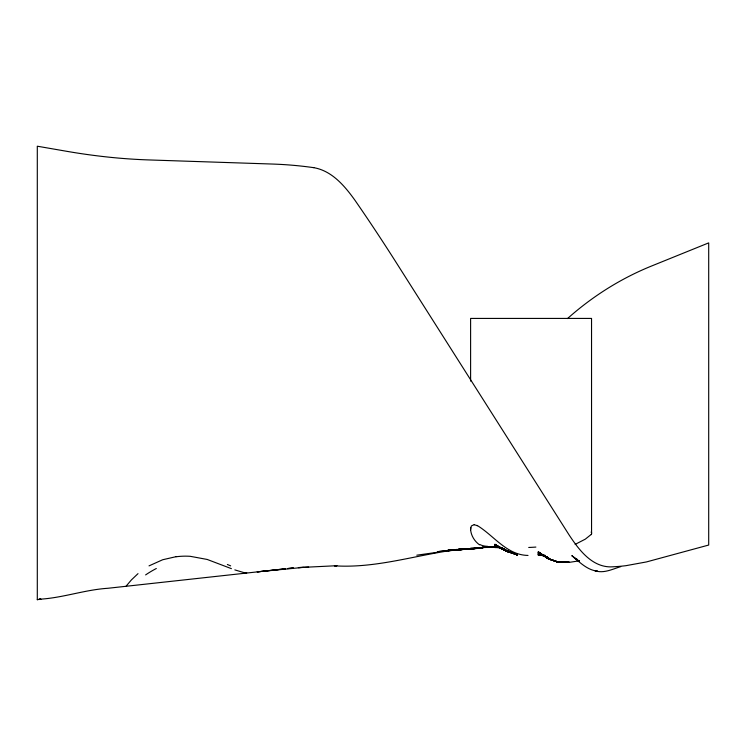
<?xml version="1.0" encoding="UTF-8"?>
<svg xmlns="http://www.w3.org/2000/svg" width="746" height="746" viewBox="0 0 746 746"><rect width="100%" height="100%" fill="white"/><g stroke="black" fill="none" stroke-linecap="round" stroke-linejoin="round"><path stroke-width="1.12" d="M479.501 544.832C474.027 540.915 470.232 534.267 470.595 527.441M470.605 381.122L470.605 318.421L591.541 318.421L591.559 532.812M590.804 534.761L585.312 539.153L575.129 544.393M138.01 573.637L131.408 579.912L126.121 586.142M567.501 318.579C592.296 296.451 620.793 278.463 651.612 265.996L708.7 242.888L708.7 545.046L646.456 561.934L625.857 565.692A173.65 173.65 0 0 1 610.414 566.895C591.41 566.652 578.737 549.485 569.217 535.124L396.201 262.527C382.866 241.536 369.158 220.788 355.003 200.338C344.811 186.09 332.035 170.834 313.805 167.673M149.023 565.878L162.684 559.742L176.028 556.684M620.709 566.634C612.494 569.123 603.738 573.711 594.963 570.737L597.537 571.194C587.027 570.056 579.493 561.99 571.79 555.639L579.521 561.43L574.364 558.055L577.46 559.453M470.605 548.207L482.709 548.086L447.945 550.445L482.709 547.769L447.945 550.828L456.804 549.457L437.389 551.676L459.023 549.373C417.396 554.465 376.87 568.601 334.404 565.804L336.978 565.701L298.363 567.585L308.657 567.081M478.307 547.974L470.605 549.159L459.023 549.289L470.605 549.159L482.709 547.564L497.368 547.126M480.508 547.639L482.709 547.303M416.8 555.192L437.389 552.292M495.204 547.135L487.017 547.461M579.521 560.787L569.217 562.372L558.922 562.409L548.618 558.931L538.323 552.077L548.618 558.838L558.922 562.447L569.217 562.186L558.922 562.409L548.618 558.819L538.323 552.254L548.618 558.726L558.922 562.465L548.618 558.642L538.323 552.422L548.618 558.614L538.323 552.581L548.618 558.493L538.323 552.749L548.618 558.372L538.323 552.907L548.618 558.25L538.323 553.066L548.618 558.129L538.323 553.206L548.618 558.008L538.323 553.355L548.618 557.877L538.323 553.495L547.592 557.337M482.709 547.564L470.605 549.093L459.023 548.972M37.3 599.644L40.965 599.234L39.137 599.159M303.51 567.37L257.165 571.874L285.326 568.806L107.834 588.286C84.606 589.769 62.31 598.068 39.137 599.243M474.111 524.643L471.341 525.977L470.595 529.763M497.368 547.032L482.709 547.331L499.624 547.191M494.812 547.564L500.603 547.629L494.812 547.098L500.603 547.461M538.323 555.145L545.186 555.444L538.323 554.651L545.186 555.966M482.709 547.032L498.496 547.098M528.019 555.434C506.627 555.108 493.88 535.497 477.076 525.398M545.186 555.723L538.323 554.875L545.186 555.835M501.125 547.816L494.812 546.743L502.179 548.03L494.812 546.389L502.179 548.207L494.812 546.147L504.287 548.944L494.812 546.268L502.179 548.086M544.496 555.789L538.323 554.539L544.496 555.882L538.323 554.036L545.531 556.357L538.323 553.905L547.592 557.131M544.496 555.957L538.323 554.166L545.531 556.302M504.287 548.925L494.812 545.55L504.287 549.485L494.812 545.438L517.463 554.987L506.394 551.024L494.812 545.056L506.394 550.837L517.463 554.959L494.812 545.195L506.394 550.837L517.463 554.977M234.831 569.897L244.52 572.779L246.721 572.816A60.062 4.159 -6.3 0 0 246.115 572.536M231.419 568.657L207.201 559.453L190.221 556.311A46.243 29.803 1.1 0 0 176.065 556.777M37.3 599.793L37.3 146.207L66.636 151.289A636.133 636.133 0 0 0 107.834 157.052A571.371 571.371 0 0 0 149.023 159.942L272.616 164.055A382.036 382.036 0 0 1 313.805 167.673M591.065 532.103A59.232 9.101 -17 0 1 591.224 534.649M487.651 546.352A37.412 21.373 -41.2 0 1 479.799 544.496M474.232 524.839A33.794 9.362 54.8 0 1 477.272 525.762M535.889 547.07A55.549 15.573 -2.7 0 1 528.709 547.461M230.654 565.878A52.416 9.838 32.7 0 1 227.353 564.452M145.619 574.914A72.567 29.299 -14 0 1 156.315 568.508M467.444 548.73L459.023 549.914L447.945 550.156L469.551 548.683L459.023 549.914L467.444 548.73M293.206 567.948L287.574 568.564L293.206 567.948M482.709 548.03L470.605 548.524L482.709 548.077M569.217 562.363L558.922 562.102L569.217 562.372M500.603 547.573L494.812 547.34L500.603 547.657M545.186 555.565L538.323 555.099L545.186 555.537M544.496 555.835L538.323 554.418L544.496 555.919M516.363 554.036L506.394 551.219L494.812 544.487L506.394 551.154L517.463 554.772L506.394 551.024L494.812 544.888L506.394 551.08L517.463 554.66L506.394 551.182L494.812 544.244L506.394 551.229L517.463 554.511L506.394 551.182L516.363 554.036M558.922 562.214L548.618 558.968L538.323 551.835L548.618 558.968L558.922 562.214M506.394 551.08L494.812 544.701L506.394 551.154"/></g></svg>
